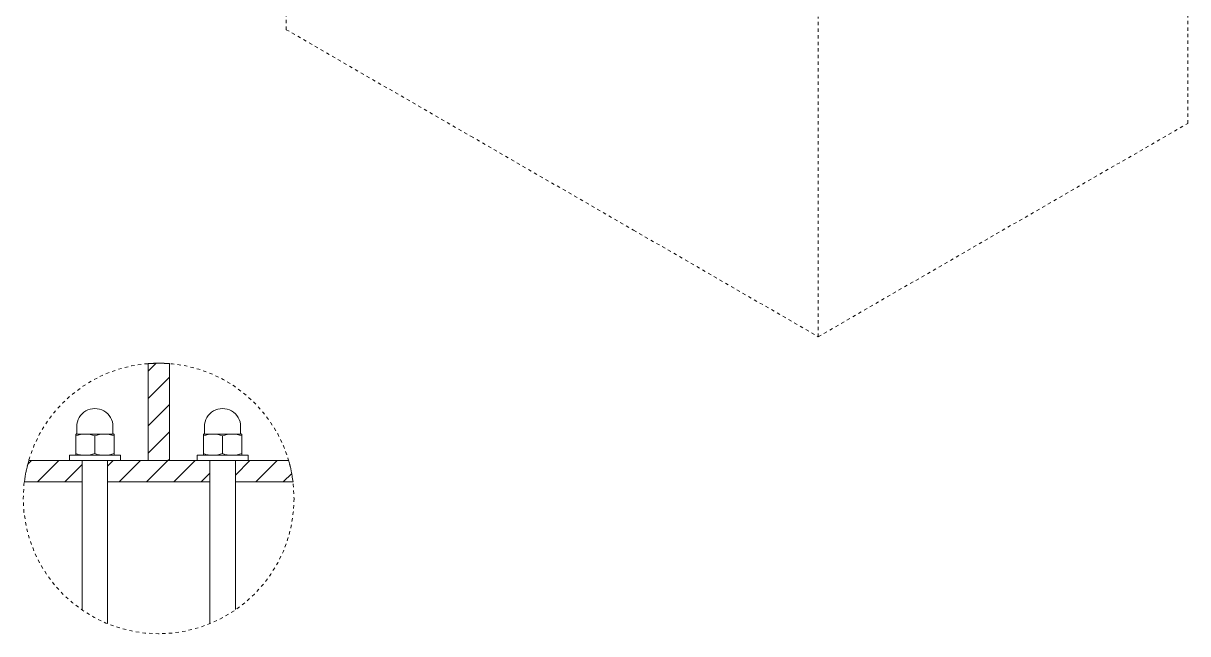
# Model space of a CAD drawing. Header units: inches. Extents: x -6 to 95, y -2 to 61.
# Drawn here: x 59.17 to 94.28, y 11.21 to 29.62 of the extents above; entities that cross this region are included whole.
import ezdxf

# ---------------------------------------------------------------- set-up
doc = ezdxf.new("R2010")
doc.units = ezdxf.units.IN
doc.linetypes.add('HIDDEN', pattern=[1.905, 1.27, -0.635])
doc.layers.add('ZANO_R', color=7, linetype='Continuous', lineweight=0)
doc.layers.add('ZANO_R_przerywana', color=250, linetype='HIDDEN', lineweight=0)

msp = doc.modelspace()

# ---------------------------------------------------------------- linework, layer by layer
at = {"layer": 'ZANO_R'}
for p, q in [((62.93086, 19.12337), (63.17452, 19.36703)), ((62.93086, 19.35513), (62.93086, 16.42744)), ((63.57261, 19.35513), (63.57261, 16.42744)), ((62.93086, 18.30006), (63.57261, 18.94182)), ((62.93086, 17.47675), (63.57261, 18.11851)), ((60.74888, 17.17805), (60.74888, 17.22964)), ((61.03767, 17.22964), (60.74888, 17.22964)), ((60.74888, 17.17805), (60.89036, 17.21548)), ((60.78097, 17.45426), (60.78097, 17.24569)), ((60.89036, 17.21548), (61.03767, 17.22964)), ((61.61525, 17.22964), (61.03767, 17.22964)), ((61.32646, 17.17805), (61.46795, 17.21548)), ((61.46795, 17.21548), (61.61525, 17.22964)), ((61.90404, 17.22964), (61.61525, 17.22964)), ((61.87195, 17.24569), (61.87195, 17.45426)), ((61.90404, 17.17805), (61.90404, 17.22964)), ((62.93086, 16.65344), (63.57261, 17.2952)), ((64.59943, 17.17805), (64.59943, 17.22964)), ((64.88822, 17.22964), (64.59943, 17.22964)), ((64.59943, 17.17805), (64.74091, 17.21548)), ((64.63152, 17.45426), (64.63152, 17.24569)), ((64.74091, 17.21548), (64.88822, 17.22964)), ((65.4658, 17.22964), (64.88822, 17.22964)), ((65.17701, 17.17805), (65.31849, 17.21548)), ((65.31849, 17.21548), (65.4658, 17.22964)), ((65.75459, 17.22964), (65.4658, 17.22964)), ((65.7225, 17.24569), (65.7225, 17.45426)), ((65.75459, 17.17805), (65.75459, 17.22964)), ((60.74888, 17.17805), (60.74888, 16.63947)), ((61.32646, 17.17805), (61.32646, 16.63947)), ((61.90404, 17.17805), (61.90404, 16.63947)), ((64.59943, 17.17805), (64.59943, 16.63947)), ((65.17701, 17.17805), (65.17701, 16.63947)), ((65.75459, 17.17805), (65.75459, 16.63947)), ((60.55635, 16.58789), (60.55635, 16.42745)), ((62.09657, 16.58789), (60.55635, 16.58789)), ((60.74888, 16.58789), (60.74888, 16.63947)), ((61.18497, 16.60204), (61.03767, 16.58789)), ((61.32646, 16.63947), (61.18497, 16.60204)), ((61.76255, 16.60204), (61.61525, 16.58789)), ((61.90404, 16.63947), (61.76255, 16.60204)), ((61.90404, 16.58789), (61.90404, 16.63947)), ((62.09657, 16.42745), (62.09657, 16.58789)), ((64.4069, 16.58789), (64.4069, 16.42745)), ((65.94712, 16.58789), (64.4069, 16.58789)), ((64.59943, 16.58789), (64.59943, 16.63947)), ((65.03552, 16.60204), (64.88822, 16.58789)), ((65.17701, 16.63947), (65.03552, 16.60204)), ((65.6131, 16.60204), (65.4658, 16.58789)), ((65.75459, 16.63947), (65.6131, 16.60204)), ((65.75459, 16.58789), (65.75459, 16.63947)), ((65.94712, 16.42745), (65.94712, 16.58789)), ((59.30422, 16.32003), (59.41299, 16.42881)), ((59.3343, 16.42888), (60.94141, 16.42744)), ((59.59318, 15.78569), (60.23557, 16.42808)), ((60.41648, 15.78569), (60.94141, 16.31061)), ((62.09657, 16.42745), (60.55635, 16.42745)), ((60.94141, 15.78569), (60.94141, 16.42744)), ((60.94141, 16.42744), (60.94141, 12.04132)), ((61.71151, 15.78569), (61.71151, 16.42744)), ((61.71151, 16.42744), (64.79195, 16.42744)), ((61.71151, 16.42744), (61.71151, 11.50895)), ((61.71151, 16.25741), (61.88155, 16.42744)), ((62.0631, 15.78569), (62.70486, 16.42744)), ((62.88641, 15.78569), (63.52816, 16.42744)), ((63.57261, 16.42744), (62.93086, 16.42744)), ((63.52816, 16.42744), (63.57261, 16.47189)), ((63.70971, 15.78569), (64.35147, 16.42744)), ((65.94712, 16.42745), (64.4069, 16.42745)), ((64.79195, 16.42744), (64.79195, 15.78569)), ((64.79195, 16.42744), (64.79195, 11.50895)), ((67.16916, 16.42888), (65.56206, 16.42744)), ((65.99848, 16.42784), (65.56206, 15.99142)), ((65.56206, 15.78569), (65.56206, 16.42744)), ((65.56206, 16.42744), (65.56206, 11.93979)), ((66.82252, 16.42857), (66.17963, 15.78569)), ((64.53302, 15.78569), (64.79195, 16.04462)), ((67.26131, 16.04405), (67.00294, 15.78569)), ((60.94141, 15.78569), (59.20193, 15.78569)), ((64.79195, 15.78569), (61.71151, 15.78569)), ((65.56206, 15.78569), (67.30154, 15.78569)), ((60.94141, 12.36043), (60.94141, 11.93979))]:
    msp.add_line(p, q, dxfattribs=at)
for centre, radius, start, end in [((63.25173, 15.28742), 4.08034, 85.489588, 94.510412), ((61.32646, 17.45426), 0.54549, 359.999731, 180.000269), ((65.17701, 17.45426), 0.54549, 359.999731, 180.000269), ((60.76492, 17.24569), 0.01605, 270.002935, 359.990235), ((61.03028, 16.35418), 0.8755, 70.226957, 89.516766), ((61.60787, 16.35418), 0.8755, 70.226957, 89.516766), ((61.888, 17.24569), 0.01605, 180.009765, 269.997065), ((64.61547, 17.24569), 0.01605, 270.002935, 359.990235), ((64.88083, 16.35418), 0.8755, 70.226957, 89.516766), ((65.45841, 16.35418), 0.8755, 70.226957, 89.516766), ((65.73855, 17.24569), 0.01605, 180.009767, 269.983403), ((61.04506, 17.46341), 0.87555, 250.227931, 269.516264), ((61.62264, 17.46341), 0.87555, 250.227931, 269.516264), ((64.89561, 17.46341), 0.87555, 250.227931, 269.516264), ((65.47319, 17.46341), 0.87555, 250.227931, 269.516264), ((63.24993, 15.28742), 4.07861, 163.747855, 173.014484), ((63.24993, 15.28742), 4.08207, 7.011071, 16.237961)]:
    msp.add_arc(centre, radius, start, end, dxfattribs=at)
at = {"layer": 'ZANO_R_przerywana', "ltscale": 0.05}
for p, q in [((67.09558, 29.43002), (67.09558, 39.07878)), ((94.28065, 26.59972), (94.28065, 36.24848)), ((83.13923, 20.16722), (83.13923, 29.81597)), ((67.09558, 29.43002), (72.66629, 26.21377)), ((83.13923, 20.16722), (94.28065, 26.59972)), ((72.66629, 26.21377), (77.56852, 23.38347)), ((77.56852, 23.38347), (83.13923, 20.16722))]:
    msp.add_line(p, q, dxfattribs=at)
at = {"layer": 'ZANO_R_przerywana', "color": 1, "ltscale": 0.05}
msp.add_circle((63.24993, 15.28742), 4.08207, dxfattribs=at)

doc.saveas('drawing.dxf')
